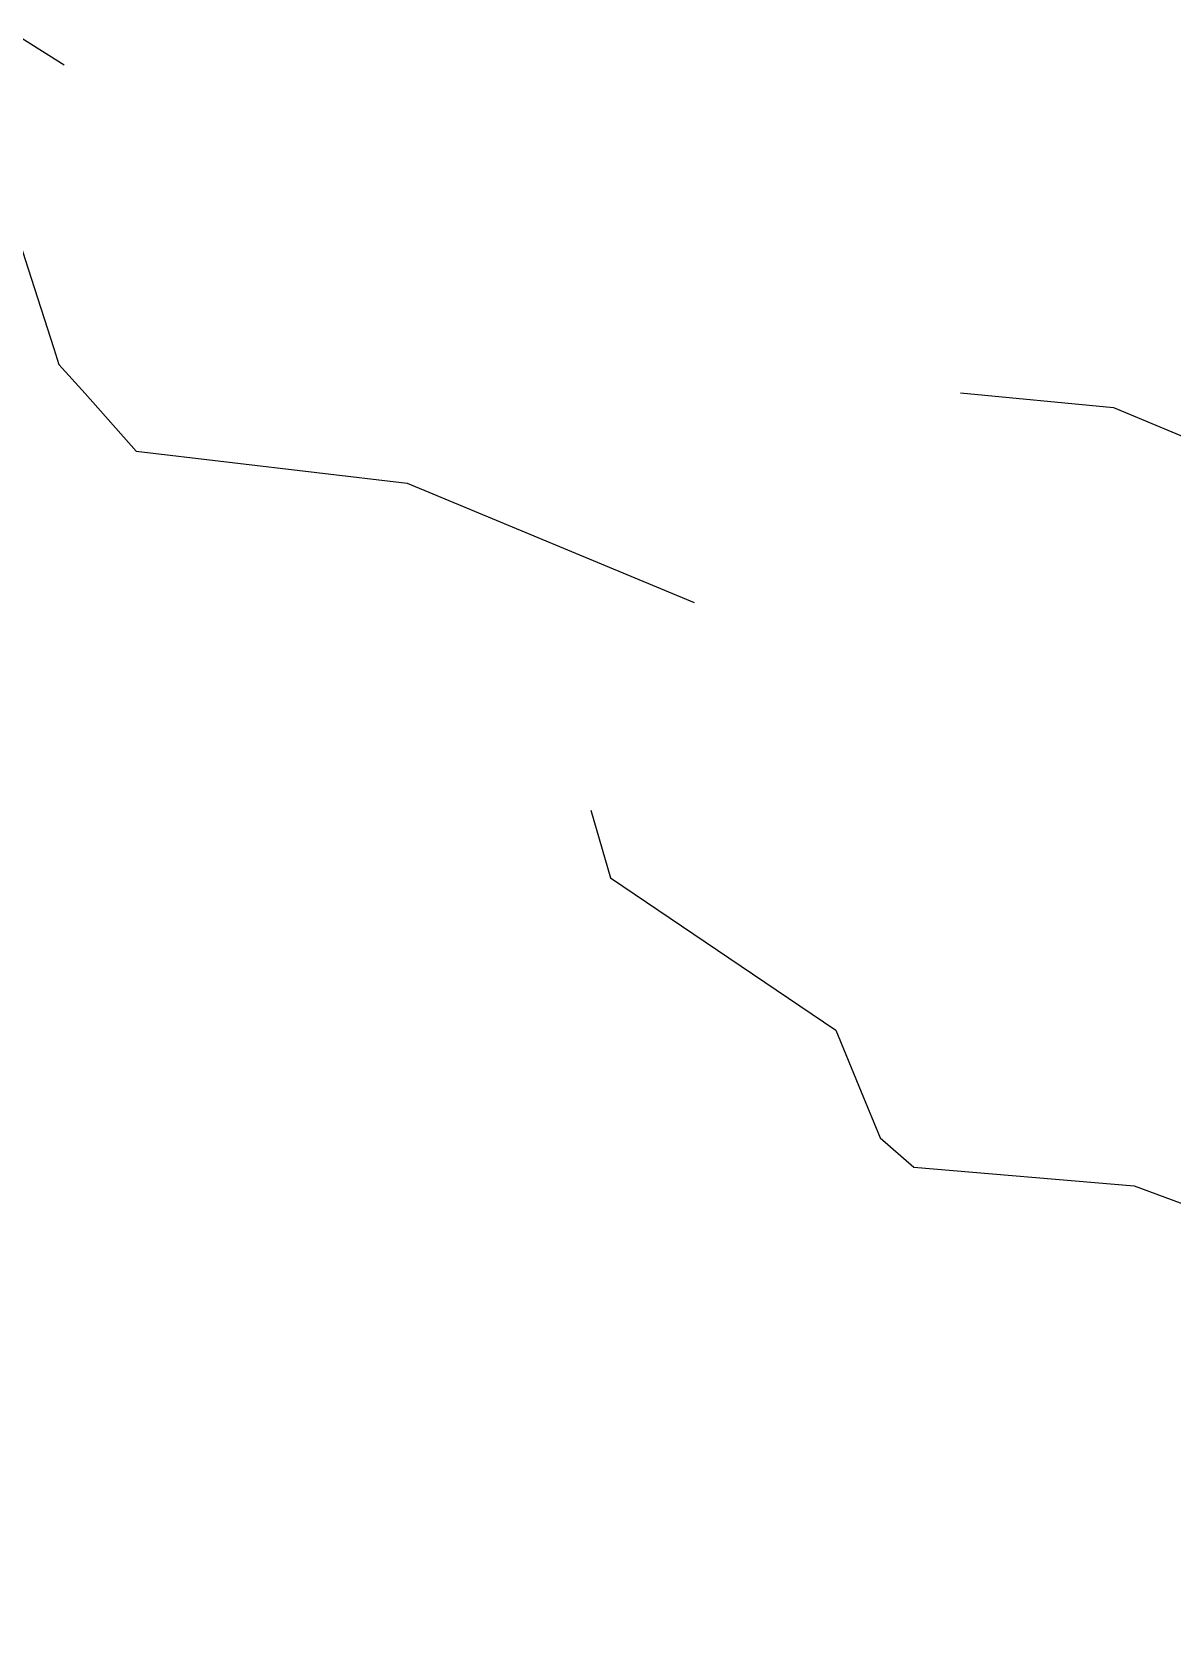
# Model space of a CAD drawing. Header units: metres. Extents: x 222509 to 223547, y 765290 to 766147.
# Drawn here: x 223066.9 to 223104.4, y 765818.8 to 765871.3 of the extents above; entities that cross this region are included whole.
import ezdxf

# ---------------------------------------------------------------- set-up
doc = ezdxf.new("R2010")
doc.units = ezdxf.units.M
doc.layers.add('M1510', color=8, linetype='Continuous', lineweight=25)
doc.layers.add('Tcontours1', color=250, linetype='Continuous')

# ---------------------------------------------------------------- blocks, each defined once
blk = doc.blocks.new('G$CAC2BD834')
at = {"layer": 'Tcontours1', "elevation": 519}
blk.add_lwpolyline([(223046.876, 765889.527), (223047.53, 765888.781), (223047.991, 765888.374), (223048.41, 765887.914), (223053.778, 765882.309), (223054.131, 765882.043), (223055.665, 765879.518), (223058.848, 765875.184), (223062.247, 765872.686), (223063.497, 765873.065), (223066.645, 765871.024), (223067.949, 765870.195)], dxfattribs=at)
blk = doc.blocks.new('G$CEBE070F1')
at = {"layer": 'M1510'}
for points in [[(223064.98, 765869.02, 518.02), (223066.87, 765863.18, 517.85), (223067.61, 765860.87, 517.63), (223067.78, 765860.34, 517.63), (223067.78, 765860.34, 517.63), (223068.64, 765859.39, 517.63), (223070.32, 765857.49, 517.72), (223079.23, 765856.44, 518.9), (223088.66, 765852.52, 519.01)], [(223097.42, 765859.41, 520.29), (223102.45, 765858.93, 521.75), (223113.35, 765854.38, 522.72), (223125.16, 765849.45, 522.74), (223131.43, 765845.12, 522.67), (223139.41, 765836.6, 523.64), (223144.59, 765832.51, 524.02), (223149.98, 765828.86, 524.16), (223156.16, 765825.72, 524.81), (223160.58, 765823.89, 525.26), (223162.99, 765820.38, 525.28), (223167.31, 765815.07, 524.24), (223174.51, 765810.87, 524.14), (223181.6, 765804.64, 524.36), (223191.27, 765798.99, 524.7)], [(223085.27, 765845.69, 517.23), (223085.91, 765843.46, 517.17), (223093.32, 765838.46, 517.16), (223094.15, 765836.43, 517.14), (223094.78, 765834.91, 517.12), (223095.89, 765833.95, 517.12), (223103.13, 765833.34, 517.12), (223110.6, 765830.58, 516.97), (223118.63, 765825.11, 517.06), (223121.39, 765821.41, 517.14), (223122.72, 765817.3, 517.14), (223125.5, 765814.24, 517.33), (223131.44, 765812.23, 517.7), (223141.32, 765807.91, 518.8), (223146.89, 765804.2, 519.33), (223151.62, 765801.04, 519.89), (223156.1, 765797.88, 519.68), (223160.45, 765793.64, 519.89)]]:
    blk.add_polyline3d(points, dxfattribs=at)

msp = doc.modelspace()

# ---------------------------------------------------------------- block references
for name in ['G$CEBE070F1', 'G$CAC2BD834']:
    msp.add_blockref(name, (0, 0))

doc.saveas('drawing.dxf')
